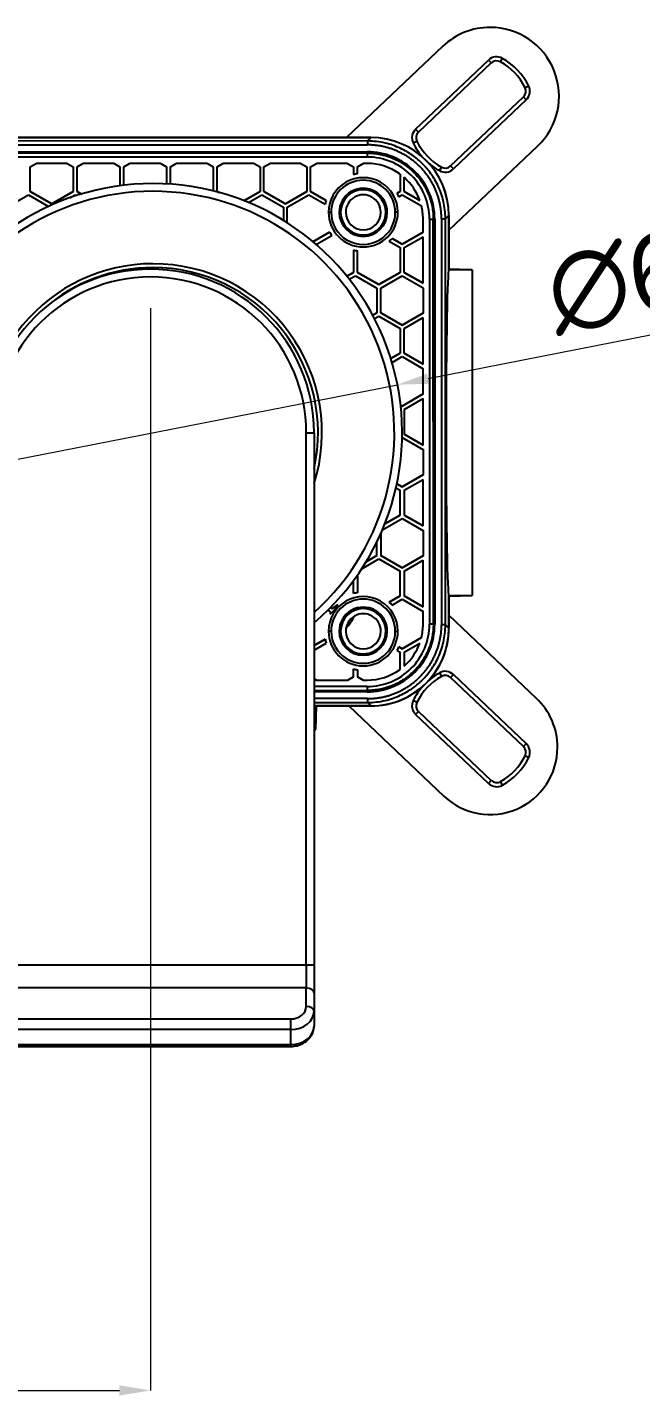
# Model space of a CAD drawing. Extents: x 4977 to 6105, y 0 to 827.
# Drawn here: x 5204.7 to 5283.5, y 211 to 386.7 of the extents above; entities that cross this region are included whole.
import ezdxf

# ---------------------------------------------------------------- set-up
doc = ezdxf.new("R2010")
doc.units = 0
doc.header["$LTSCALE"] = 10
doc.header["$MEASUREMENT"] = 0
doc.header["$PDMODE"] = 3
doc.header["$PDSIZE"] = -10
doc.layers.get('0').update_dxf_attribs({"linetype": 'CONTINUOUS'})
doc.layers.get('DEFPOINTS').update_dxf_attribs({"linetype": 'CONTINUOUS'})
doc.layers.add('1', color=7, linetype='CONTINUOUS')
doc.styles.add('Daelim Dimension', font='NanumGothic.ttf')
doc.dimstyles.new('DEFAULT', dxfattribs={"dimscale": 2, "dimtxt": 2, "dimasz": 2, "dimexe": 0, "dimexo": 2, "dimgap": 1, "dimtad": 1, "dimdec": 1, "dimzin": 9, "dimdsep": 46, "dimtxsty": 'Daelim Dimension', "dimcen": 0.5, "dimclrd": 252, "dimclre": 252, "dimclrt": 3, "dimadec": 1, "dimazin": 0, "dimtfac": 1, "dimtdec": 1, "dimtix": 1, "dimtmove": 0, "dimatfit": 3, "dimfxl": 0, "dimtolj": 1, "dimtzin": 1, "dimlwd": 9, "dimlwe": 9, "dimarcsym": 0})

# ---------------------------------------------------------------- blocks, each defined once
blk = doc.blocks.new('*D9')
at = {"color": 5, "lineweight": 9, "ltscale": 0.5}
for p, q in [((5220.52, 350.65), (5220.52, 211.64)), ((5100.52, 310.56), (5100.52, 211.64)), ((5104.52, 211.64), (5216.52, 211.64))]:
    blk.add_line(p, q, dxfattribs=at)
at = {"color": 5, "ltscale": 0.5}
for points in [[(5104.52, 212.31), (5104.52, 210.98), (5100.52, 211.64)], [(5216.52, 212.31), (5216.52, 210.98), (5220.52, 211.64)]]:
    blk.add_solid(points, dxfattribs=at)
at = {"layer": 'DEFPOINTS', "color": 0, "ltscale": 0.5}
for p in [(5220.52, 354.65), (5100.52, 314.56), (5220.52, 211.64)]:
    blk.add_point(p, dxfattribs=at)
at = {"color": 7, "lineweight": -3, "ltscale": 0.5, "insert": (5160.52, 219.07), "char_height": 10, "attachment_point": 5, "style": 'Daelim Dimension'}
blk.add_mtext('\\A1;120', dxfattribs=at)
blk = doc.blocks.new('*D11')
at = {"color": 5, "lineweight": 9, "ltscale": 0.5}
for p, q in [((5300.26, 350.24), (5256.15, 341.58)), ((5189.43, 328.48), (5252.23, 340.81)), ((5185.5, 327.71), (5181.58, 326.94))]:
    blk.add_line(p, q, dxfattribs=at)
at = {"color": 5, "ltscale": 0.5}
for points in [[(5256.03, 342.24), (5256.28, 340.93), (5252.23, 340.81)], [(5185.37, 328.37), (5185.63, 327.06), (5189.43, 328.48)]]:
    blk.add_solid(points, dxfattribs=at)
at = {"layer": 'DEFPOINTS', "color": 0, "ltscale": 0.5}
for p in [(5252.23, 340.81), (5189.43, 328.48)]:
    blk.add_point(p, dxfattribs=at)
at = {"color": 7, "lineweight": -3, "ltscale": 0.5, "insert": (5284.15, 354.66), "char_height": 10, "attachment_point": 5, "rotation": 11.1063, "style": 'Daelim Dimension'}
blk.add_mtext('\\A1;∅64', dxfattribs=at)

msp = doc.modelspace()

# ---------------------------------------------------------------- linework, layer by layer
at = {"layer": '1', "color": 7, "linetype": 'Continuous', "lineweight": -3}
for p, q in [((5258.04, 384.28), (5245.67, 372.55)), ((5254.56, 373.64), (5263.92, 382.51)), ((5264.28, 382.13), (5254.92, 373.26)), ((5263.92, 382.51), (5264.28, 382.13)), ((5265.45, 382.27), (5265.71, 382.73)), ((5269.08, 379.17), (5268.61, 378.94)), ((5259.05, 368.9), (5268.4, 377.77)), ((5268.76, 377.39), (5259.41, 368.52)), ((5268.76, 377.39), (5268.4, 377.77)), ((5248.83, 372.55), (5070.82, 372.54)), ((5070.83, 372.54), (5248.83, 372.55)), ((5248.38, 372.11), (5248.83, 372.55)), ((5254.56, 373.64), (5254.92, 373.26)), ((5248.38, 372.11), (5071.27, 372.09)), ((5071.27, 371.59), (5248.38, 371.61)), ((5254.24, 371.86), (5254.71, 372.09)), ((5258.83, 360.64), (5270.22, 371.43)), ((5071.31, 370.72), (5248.34, 370.74)), ((5248.34, 370.56), (5071.31, 370.54)), ((5071.31, 370.05), (5248.34, 370.06)), ((5205.08, 368.8), (5205.82, 369.23)), ((5209.83, 369.23), (5205.82, 369.23)), ((5209.83, 369.23), (5210.58, 368.8)), ((5211.08, 368.8), (5211.82, 369.23)), ((5215.83, 369.23), (5211.82, 369.23)), ((5215.83, 369.23), (5216.58, 368.81)), ((5217.08, 368.81), (5217.82, 369.23)), ((5221.83, 369.23), (5217.82, 369.23)), ((5221.83, 369.23), (5222.58, 368.81)), ((5223.08, 368.81), (5223.82, 369.23)), ((5227.83, 369.23), (5223.82, 369.23)), ((5227.83, 369.23), (5228.58, 368.81)), ((5229.08, 368.81), (5229.82, 369.23)), ((5233.83, 369.24), (5229.82, 369.23)), ((5233.83, 369.24), (5234.58, 368.81)), ((5235.08, 368.81), (5235.82, 369.24)), ((5239.83, 369.24), (5235.82, 369.24)), ((5239.83, 369.24), (5240.58, 368.81)), ((5241.08, 368.81), (5241.82, 369.24)), ((5245.83, 369.24), (5241.82, 369.24)), ((5245.83, 369.24), (5246.58, 368.81)), ((5247.08, 368.81), (5247.82, 369.24)), ((5248.34, 369.24), (5247.82, 369.24)), ((5248.34, 370.74), (5248.34, 370.6)), ((5205.08, 365.63), (5205.08, 368.8)), ((5210.58, 368.8), (5210.58, 365.63)), ((5211.08, 365.63), (5211.08, 368.8)), ((5216.58, 368.81), (5216.58, 366.36)), ((5217.08, 366.43), (5217.08, 368.81)), ((5222.58, 368.81), (5222.58, 366.6)), ((5223.08, 366.57), (5223.08, 368.81)), ((5228.58, 368.81), (5228.58, 365.7)), ((5229.08, 365.63), (5229.08, 368.81)), ((5234.58, 368.81), (5234.58, 365.63)), ((5235.08, 365.63), (5235.08, 368.81)), ((5240.58, 368.81), (5240.58, 365.63)), ((5241.08, 365.63), (5241.08, 368.81)), ((5246.58, 368.81), (5246.58, 367.79)), ((5247.08, 367.89), (5247.08, 368.81)), ((5252.58, 367.85), (5252.58, 365.63)), ((5253.08, 365.63), (5253.08, 367.45)), ((5257.87, 368.76), (5257.61, 368.3)), ((5259.41, 368.52), (5259.05, 368.9)), ((5205.08, 365.63), (5207.83, 364.04)), ((5207.83, 364.04), (5205.08, 365.63)), ((5207.83, 364.04), (5210.58, 365.63)), ((5210.58, 365.63), (5207.83, 364.04)), ((5211.08, 365.63), (5211.65, 365.3)), ((5211.65, 365.3), (5211.08, 365.63)), ((5229.08, 365.63), (5229.29, 365.51)), ((5229.29, 365.51), (5229.08, 365.63)), ((5232.51, 364.44), (5234.58, 365.63)), ((5234.58, 365.63), (5232.51, 364.44)), ((5235.08, 365.63), (5237.83, 364.05)), ((5237.83, 364.05), (5235.08, 365.63)), ((5237.83, 364.05), (5240.58, 365.63)), ((5240.58, 365.63), (5237.83, 364.05)), ((5241.08, 365.63), (5243.07, 364.48)), ((5243.07, 364.48), (5241.08, 365.63)), ((5252.18, 365.41), (5252.58, 365.63)), ((5252.58, 365.63), (5252.18, 365.41)), ((5253.08, 365.63), (5255.1, 364.47)), ((5255.1, 364.47), (5253.08, 365.63)), ((5202.08, 363.61), (5204.83, 365.2)), ((5204.83, 365.2), (5207.42, 363.7)), ((5207.83, 364.04), (5207.83, 364.04)), ((5210.17, 364.82), (5210.83, 365.2)), ((5210.83, 365.2), (5211, 365.1)), ((5233.1, 364.2), (5234.83, 365.2)), ((5234.83, 365.2), (5237.58, 363.61)), ((5237.83, 364.05), (5237.83, 364.05)), ((5238.08, 363.61), (5240.83, 365.2)), ((5240.83, 365.2), (5242.93, 363.98)), ((5243.07, 364.48), (5243.07, 364.48)), ((5252.18, 365.41), (5252.18, 365.41)), ((5252.41, 364.96), (5252.83, 365.2)), ((5252.83, 365.2), (5255.31, 363.77)), ((5237.58, 363.61), (5237.58, 361.92)), ((5238.08, 361.6), (5238.08, 363.61)), ((5243.38, 362.95), (5243.71, 362.95)), ((5244.93, 362.95), (5244.74, 362.95)), ((5250.73, 362.95), (5250.91, 362.95)), ((5252.28, 362.95), (5251.94, 362.95)), ((5255.51, 360.4), (5255.51, 362.06)), ((5256.34, 362.06), (5256.34, 310.04)), ((5256.84, 310.04), (5256.83, 362.06)), ((5256.88, 362.06), (5257.01, 362.06)), ((5257.01, 362.06), (5257.02, 310.04)), ((5257.88, 362.11), (5257.89, 309.99)), ((5258.83, 362.56), (5258.38, 362.11)), ((5258.38, 309.99), (5258.38, 362.11)), ((5258.83, 355.55), (5258.83, 362.56)), ((5258.83, 362.55), (5258.83, 355.65)), ((5241.38, 359.17), (5243.52, 360.41)), ((5243.52, 360.41), (5241.38, 359.17)), ((5243.52, 360.41), (5243.52, 360.41)), ((5252.83, 358.85), (5255.51, 360.4)), ((5255.51, 360.4), (5252.83, 358.85)), ((5241.79, 358.83), (5241.9, 358.89)), ((5241.9, 358.89), (5243.8, 359.99)), ((5243.8, 359.99), (5243.8, 359.99)), ((5251.17, 359.23), (5251.17, 359.23)), ((5251.17, 359.23), (5252.58, 358.42)), ((5251.54, 359.6), (5252.83, 358.85)), ((5251.54, 359.6), (5251.54, 359.6)), ((5252.83, 358.85), (5251.54, 359.6)), ((5252.83, 358.85), (5252.83, 358.85)), ((5253.08, 358.42), (5255.51, 359.82)), ((5255.51, 353.84), (5255.51, 359.82)), ((5246.58, 358.11), (5246.58, 358.11)), ((5246.58, 358.11), (5246.58, 355.24)), ((5247.08, 358.01), (5247.08, 358.01)), ((5247.08, 355.24), (5247.08, 358.01)), ((5252.58, 358.42), (5252.58, 355.24)), ((5253.08, 355.24), (5253.08, 358.42)), ((5245.73, 354.75), (5246.58, 355.24)), ((5246.58, 355.24), (5245.73, 354.75)), ((5247.08, 355.24), (5249.83, 353.66)), ((5249.83, 353.66), (5247.08, 355.24)), ((5249.83, 353.66), (5252.58, 355.24)), ((5252.58, 355.24), (5249.83, 353.66)), ((5253.08, 355.24), (5255.51, 353.84)), ((5255.51, 353.84), (5253.08, 355.24)), ((5261.56, 355.55), (5258.83, 355.65)), ((5261.83, 355.55), (5258.83, 355.55)), ((5261.83, 355.55), (5261.83, 354.55)), ((5261.83, 355.55), (5261.83, 355.55)), ((5261.83, 355.55), (5261.83, 334.65)), ((5246.04, 354.36), (5246.83, 354.81)), ((5246.83, 354.81), (5249.58, 353.22)), ((5249.58, 353.22), (5249.58, 350.05)), ((5249.83, 353.66), (5249.83, 353.66)), ((5250.08, 353.22), (5252.83, 354.81)), ((5250.08, 350.05), (5250.08, 353.22)), ((5252.83, 354.81), (5255.51, 353.26)), ((5255.58, 353.22), (5255.51, 353.26)), ((5255.58, 350.05), (5255.58, 353.22)), ((5261.83, 354.55), (5261.83, 314.75)), ((5261.83, 354.55), (5261.83, 354.55)), ((5249.05, 349.74), (5249.58, 350.05)), ((5249.58, 350.05), (5249.05, 349.74)), ((5250.08, 350.05), (5252.83, 348.46)), ((5252.83, 348.46), (5250.08, 350.05)), ((5252.83, 348.46), (5255.58, 350.05)), ((5255.58, 350.05), (5252.83, 348.46)), ((5249.28, 349.3), (5249.83, 349.62)), ((5249.83, 349.62), (5252.58, 348.03)), ((5252.58, 348.03), (5252.58, 344.85)), ((5252.83, 348.46), (5252.83, 348.46)), ((5253.08, 348.03), (5255.51, 349.43)), ((5253.08, 344.85), (5253.08, 348.03)), ((5255.51, 343.45), (5255.51, 349.43)), ((5251.38, 344.16), (5252.58, 344.85)), ((5252.58, 344.85), (5251.38, 344.16)), ((5251.53, 343.67), (5252.83, 344.42)), ((5252.83, 344.42), (5255.51, 342.87)), ((5253.08, 344.85), (5255.51, 343.45)), ((5255.51, 343.45), (5253.08, 344.85)), ((5255.51, 339.62), (5255.51, 342.87)), ((5252.83, 338.07), (5255.51, 339.62)), ((5255.51, 339.62), (5252.83, 338.07)), ((5252.63, 338.18), (5252.83, 338.07)), ((5252.83, 338.07), (5252.63, 338.18)), ((5252.83, 338.07), (5252.83, 338.07)), ((5253.08, 337.64), (5255.51, 339.04)), ((5253.08, 337.64), (5253.08, 334.46)), ((5255.51, 333.06), (5255.51, 339.04)), ((5240.52, 266.3), (5240.52, 334.65)), ((5240.52, 334.65), (5241.52, 334.65)), ((5241.52, 334.65), (5241.52, 266.3)), ((5252.82, 334.03), (5252.83, 334.03)), ((5252.83, 334.03), (5255.58, 332.44)), ((5253.08, 334.46), (5255.51, 333.06)), ((5255.51, 333.06), (5253.08, 334.46)), ((5261.83, 334.65), (5261.83, 313.75)), ((5255.58, 329.27), (5255.58, 332.44)), ((5252.83, 327.68), (5255.58, 329.27)), ((5255.58, 329.27), (5252.83, 327.68)), ((5253.08, 327.25), (5255.52, 328.65)), ((5255.52, 322.67), (5255.52, 328.65)), ((5252.03, 327.56), (5252.58, 327.25)), ((5252.15, 328.07), (5252.83, 327.68)), ((5252.83, 327.68), (5252.15, 328.07)), ((5252.58, 324.07), (5252.58, 327.25)), ((5252.83, 327.68), (5252.83, 327.68)), ((5253.08, 327.25), (5253.08, 324.07)), ((5250.3, 322.18), (5252.83, 323.64)), ((5250.61, 322.93), (5252.58, 324.07)), ((5252.58, 324.07), (5250.61, 322.93)), ((5252.83, 323.64), (5255.58, 322.05)), ((5253.08, 324.07), (5255.52, 322.67)), ((5255.52, 322.67), (5253.08, 324.07)), ((5250.08, 321.67), (5250.08, 318.88)), ((5255.58, 318.88), (5255.58, 322.05)), ((5249.58, 318.88), (5249.58, 320.6)), ((5247.64, 317.18), (5249.83, 318.44)), ((5248.21, 318.08), (5249.58, 318.88)), ((5249.58, 318.88), (5248.21, 318.08)), ((5249.83, 318.44), (5252.58, 316.86)), ((5250.08, 318.88), (5252.83, 317.29)), ((5252.83, 317.29), (5250.08, 318.88)), ((5252.83, 317.29), (5255.58, 318.88)), ((5255.58, 318.88), (5252.83, 317.29)), ((5253.08, 316.86), (5255.52, 318.26)), ((5255.52, 312.28), (5255.52, 318.26)), ((5247.08, 316.35), (5247.08, 314.09)), ((5252.58, 313.68), (5252.58, 316.86)), ((5252.83, 317.29), (5252.83, 317.29)), ((5253.08, 316.86), (5253.08, 313.68)), ((5246.58, 313.99), (5246.58, 315.65)), ((5261.83, 314.75), (5261.83, 313.75)), ((5261.83, 314.75), (5261.83, 314.75)), ((5251.17, 312.87), (5252.58, 313.68)), ((5252.58, 313.68), (5251.17, 312.87)), ((5251.17, 312.87), (5251.17, 312.87)), ((5251.54, 312.5), (5252.83, 313.25)), ((5252.83, 313.25), (5255.52, 311.7)), ((5253.08, 313.68), (5255.52, 312.28)), ((5255.52, 312.28), (5253.08, 313.68)), ((5258.83, 313.65), (5261.83, 313.75)), ((5258.83, 313.75), (5261.83, 313.75)), ((5258.83, 309.55), (5258.83, 313.75)), ((5258.83, 313.65), (5258.84, 309.55)), ((5243.27, 311.84), (5243.58, 311.66)), ((5243.58, 311.66), (5243.58, 311.35)), ((5243.64, 312.2), (5243.83, 312.09)), ((5243.83, 312.09), (5243.64, 312.2)), ((5243.83, 312.09), (5244.59, 312.53)), ((5244.59, 312.53), (5243.83, 312.09)), ((5243.83, 312.09), (5243.83, 312.09)), ((5244.59, 312.53), (5244.59, 312.53)), ((5255.52, 310.04), (5255.52, 311.7)), ((5270.08, 300.53), (5258.86, 311.15)), ((5257.02, 310.04), (5256.88, 310.04)), ((5258.38, 309.99), (5258.83, 309.55)), ((5241.52, 307.3), (5242.94, 308.12)), ((5242.94, 308.12), (5241.52, 307.3)), ((5241.52, 306.72), (5243.07, 307.61)), ((5242.94, 308.12), (5242.94, 308.12)), ((5243.07, 307.61), (5243.07, 307.61)), ((5243.71, 309.15), (5243.38, 309.15)), ((5244.74, 309.15), (5244.93, 309.15)), ((5250.92, 309.15), (5250.73, 309.15)), ((5251.95, 309.15), (5252.28, 309.15)), ((5252.83, 306.9), (5255.31, 308.33)), ((5255.31, 308.33), (5252.83, 306.9)), ((5253.08, 306.47), (5255.1, 307.63)), ((5255.31, 308.33), (5255.31, 308.33)), ((5252.19, 306.69), (5252.19, 306.69)), ((5252.19, 306.69), (5252.58, 306.47)), ((5252.41, 307.14), (5252.83, 306.9)), ((5252.41, 307.14), (5252.41, 307.14)), ((5252.83, 306.9), (5252.41, 307.14)), ((5252.58, 304.25), (5252.58, 306.47)), ((5252.83, 306.9), (5252.83, 306.9)), ((5253.08, 306.47), (5253.08, 304.65)), ((5246.58, 304.31), (5246.58, 304.31)), ((5246.58, 303.29), (5246.58, 304.31)), ((5247.08, 304.21), (5247.08, 304.21)), ((5247.08, 304.21), (5247.08, 303.29)), ((5241.52, 303.04), (5241.82, 302.86)), ((5241.82, 302.86), (5241.52, 303.04)), ((5241.82, 302.86), (5245.84, 302.86)), ((5241.82, 302.86), (5241.82, 302.86)), ((5241.82, 302.86), (5245.84, 302.86)), ((5245.84, 302.86), (5246.58, 303.29)), ((5246.58, 303.29), (5245.84, 302.86)), ((5245.84, 302.86), (5245.84, 302.86)), ((5247.08, 303.29), (5247.82, 302.86)), ((5247.82, 302.86), (5247.08, 303.29)), ((5247.82, 302.86), (5248.34, 302.86)), ((5247.82, 302.86), (5247.82, 302.86)), ((5247.82, 302.86), (5248.34, 302.86)), ((5257.62, 303.8), (5257.87, 303.35)), ((5259.41, 303.58), (5259.05, 303.2)), ((5268.41, 294.33), (5259.05, 303.2)), ((5259.41, 303.58), (5268.77, 294.71)), ((5248.34, 302.04), (5241.52, 302.04)), ((5241.52, 301.54), (5248.34, 301.54)), ((5248.34, 301.36), (5241.52, 301.36)), ((5248.39, 300.5), (5241.52, 300.5)), ((5248.34, 301.5), (5248.34, 301.36)), ((5241.52, 300), (5248.39, 300)), ((5241.73, 296.55), (5241.84, 299.55)), ((5241.73, 296.55), (5241.73, 299.55)), ((5241.73, 299.55), (5248.83, 299.55)), ((5248.84, 299.55), (5241.84, 299.55)), ((5245.98, 299.55), (5258.19, 287.98)), ((5248.83, 299.55), (5248.39, 300)), ((5254.71, 300.01), (5254.24, 300.25)), ((5254.56, 298.47), (5254.92, 298.85)), ((5254.92, 298.85), (5264.28, 289.98)), ((5263.92, 289.6), (5254.56, 298.47)), ((5241.73, 296.55), (5241.52, 296.55)), ((5268.77, 294.71), (5268.41, 294.33)), ((5268.62, 293.17), (5269.09, 292.93)), ((5263.92, 289.6), (5264.28, 289.98)), ((5265.72, 289.37), (5265.46, 289.83)), ((5200.52, 266.3), (5240.52, 266.3)), ((5240.52, 266.3), (5241.52, 266.3)), ((5240.52, 266.3), (5240.52, 263.33)), ((5241.52, 266.3), (5241.52, 262.73)), ((5240.52, 263.33), (5200.52, 263.33)), ((5240.52, 260.97), (5240.52, 263.33)), ((5241.52, 262.73), (5241.52, 260.37)), ((5241.52, 260.37), (5241.52, 258.44)), ((5202.52, 259.36), (5238.52, 259.36)), ((5238.52, 258), (5238.52, 259.36)), ((5238.52, 258), (5202.52, 258)), ((5238.52, 256.06), (5238.52, 258)), ((5202.52, 256.06), (5238.52, 256.06)), ((5202.52, 255.83), (5238.52, 255.83)), ((5238.52, 255.83), (5238.52, 256.06))]:
    msp.add_line(p, q, dxfattribs=at)
for centre, radius, start, end in [((5220.83, 334.65), 32, 90, 228.2625), ((5220.83, 334.65), 31, 90, 226.5919), ((5220.83, 334.65), 32, 310.2975, 90), ((5220.83, 334.65), 31, 311.8837, 90), ((5220.83, 334.65), 21.7, 90, 190.9744), ((5220.52, 334.65), 21, 0, 180), ((5220.83, 334.65), 21.2, 90, 131.2144), ((5220.83, 334.65), 21.7, 342.5063, 90), ((5220.83, 334.65), 21.2, 347.4844, 90), ((5220.52, 334.65), 20, 0, 180), ((5242.09, 313.08), 5, 314.8734, 336.3019)]:
    msp.add_arc(centre, radius, start, end, dxfattribs=at)
for centre, major_axis, ratio, start_param, end_param in [((5264.13, 377.85), (8.85, 0), 1, 1.570871, 2.329421), ((5264.13, 377.85), (8.85, 0), 1, 5.471014, 7.854056), ((5264.96, 381.4), (-1.52, 0), 1, 4.200976, 5.471125), ((5264.96, 381.4), (1, 0), 1, 1.05946, 2.329479), ((5261.66, 375.52), (7.75, 0), 1, 0.457802, 1.059454), ((5261.66, 375.51), (-8.27, 0), 1, 3.599402, 4.201033), ((5267.72, 378.5), (1, 0), 1, 5.471028, 6.741024), ((5267.72, 378.5), (-1.52, 0), 1, 2.329364, 3.599455), ((5248.83, 362.55), (10, 0), 1, 0.000075, 1.570871), ((5248.82, 362.55), (7.07, 7.07), 0.999695, 5.497954, 7.068446), ((5255.61, 372.53), (-1.52, 0), 1, 5.470957, 6.741048), ((5255.61, 372.53), (1, 0), 1, 2.329435, 3.599431), ((5261.66, 375.51), (-8.27, 0), 1, 0.457809, 0.722536), ((5261.66, 375.52), (7.75, 0), 1, 3.599395, 4.201047), ((5248.34, 362.06), (-8.67, 0), 1, 3.141592, 4.712539), ((5248.34, 362.06), (7.99, -0.15), 1, 0.018384, 1.589377), ((5248.34, 362.06), (-7.17, 0), 1, 4.080601, 4.712562), ((5261.66, 375.51), (-8.27, 0), 1, 0.857941, 1.05944), ((5247.83, 362.95), (-4.45, 0), 1, 3.141667, 6.28326), ((5247.83, 362.95), (-5, 0), 1, 4.863032, 4.965144), ((5248.34, 362.06), (-7.17, 0), 1, 3.483463, 3.991174), ((5258.36, 369.63), (-1.52, 0), 1, 1.059382, 2.32948), ((5258.36, 369.63), (1, 0), 1, 4.201052, 5.471071), ((5247.83, 362.95), (4.12, 0), 1, 0.000075, 3.141667), ((5247.83, 362.95), (-3.09, 0), 1, 3.141667, 6.28326), ((5247.83, 362.95), (2.9, 0), 1, 0.000075, 3.141667), ((5247.83, 362.95), (-5, 0), 1, 5.971251, 6.07487), ((5247.83, 362.95), (-2.25, 0), 1, 3.141667, 6.28326), ((5247.83, 362.95), (-5, 0), 1, 3.555028, 3.655251), ((5248.34, 362.06), (-7.17, 0), 1, 3.141577, 3.381832), ((5247.83, 362.95), (-4.45, 0), 1, 0.000075, 3.141667), ((5247.83, 362.95), (4.12, 0), 1, 3.141667, 6.28326), ((5247.83, 362.95), (-3.09, 0), 1, 0.000075, 3.141667), ((5247.83, 362.95), (2.9, 0), 1, 3.141667, 6.28326), ((5247.83, 362.95), (-2.25, 0), 1, 0.000075, 3.141667), ((5247.83, 362.95), (5, 0), 1, 3.675281, 3.775504), ((5247.83, 362.95), (-5, 0), 1, 0.533689, 0.633912), ((5247.83, 362.95), (5, 0), 1, 5.444452, 5.548071), ((5247.83, 362.95), (-5, 0), 1, 2.302859, 2.406478), ((5247.83, 362.95), (5, 0), 1, 4.459783, 4.561895), ((5247.83, 362.95), (-5, 0), 1, 1.318191, 1.420303), ((5258.83, 334.65), (0, 20.9), 0.017455, 0.000135, 1.570931), ((5258.83, 334.65), (0, 20.9), 0.017455, 1.570931, 3.141728), ((5247.83, 309.15), (-4.45, 0), 1, 3.141667, 6.28326), ((5247.83, 309.15), (4.12, 0), 1, 0.000075, 3.141667), ((5247.83, 309.15), (-5, 0), 1, 4.863032, 4.965144), ((5247.83, 309.15), (-5, 0), 1, 3.876856, 3.980475), ((5240.33, 315.15), (5, 0), 1, 5.420048, 5.732646), ((5247.83, 309.15), (-3.09, 0), 1, 3.141667, 6.28326), ((5247.83, 309.15), (2.9, 0), 1, 0.000075, 3.141667), ((5247.84, 309.15), (-2.25, 0), 1, 3.141667, 6.28326), ((5259.83, 312.18), (-1.39, -0.25), 1, 0.600452, 0.63384), ((5248.34, 310.04), (-8.67, 0), 1, 1.570782, 3.141743), ((5248.34, 310.04), (7.99, -0.17), 1, 4.7338, 6.304794), ((5248.83, 309.56), (-7.07, 7.07), 0.999695, 2.356332, 3.926824), ((5248.84, 309.55), (10, 0), 1, 4.712463, 6.28326), ((5248.34, 310.04), (7.17, 0), 1, 6.043095, 6.28335), ((5248.34, 310.04), (-7.17, 0), 1, 2.901502, 3.141757), ((5247.83, 309.15), (5, 0), 1, 3.350057, 3.453676), ((5247.83, 309.15), (-5, 0), 1, 0.208464, 0.312083), ((5247.83, 309.15), (-4.45, 0), 1, 0.000075, 3.141667), ((5247.83, 309.15), (4.12, 0), 1, 3.141667, 6.28326), ((5247.83, 309.15), (-3.09, 0), 1, 0.000075, 3.141667), ((5247.83, 309.15), (2.9, 0), 1, 3.141667, 6.28326), ((5247.84, 309.15), (-2.25, 0), 1, 0.000075, 3.141667), ((5248.34, 310.04), (7.17, 0), 1, 5.433753, 5.941464), ((5248.34, 310.04), (-7.17, 0), 1, 2.29216, 2.799871), ((5247.83, 309.15), (5, 0), 1, 5.769676, 5.869899), ((5247.83, 309.15), (-5, 0), 1, 2.628084, 2.728307), ((5247.83, 309.15), (5, 0), 1, 4.459783, 4.561895), ((5247.83, 309.15), (-5, 0), 1, 1.318191, 1.420303), ((5248.34, 310.04), (7.17, 0), 1, 4.712365, 5.344326), ((5248.34, 310.04), (-7.17, 0), 1, 1.570784, 2.20273), ((5258.36, 302.48), (-1.52, 0), 1, 3.953856, 5.223947), ((5261.67, 296.59), (7.75, 0), 1, 2.082294, 2.683949), ((5261.67, 296.59), (-8.27, 0), 1, 5.223893, 5.429707), ((5258.36, 302.48), (1, 0), 1, 0.812334, 2.08233), ((5261.67, 296.59), (-8.27, 0), 1, 5.555994, 5.825525), ((5264.14, 294.25), (8.64, 0), 1, 0.000075, 0.81232), ((5220.83, 299.55), (20.9, 0), 0.01732, 0, 0.140562), ((5255.61, 299.57), (-1.52, 0), 1, 5.825467, 7.095617), ((5255.61, 299.57), (1, 0), 1, 2.683973, 3.95397), ((5220.83, 296.55), (20.9, 0), 0.000135, 6.14255, 6.283185), ((5264.14, 294.25), (8.64, 0), 1, 3.953913, 6.28326), ((5267.72, 293.61), (1, 0), 1, 5.825544, 7.095563), ((5267.72, 293.61), (-1.52, 0), 1, 2.683874, 3.953971), ((5261.67, 296.59), (7.75, 0), 1, 5.223886, 5.825538), ((5261.67, 296.59), (-8.27, 0), 1, 2.0823, 2.683932), ((5264.97, 290.7), (1, 0), 1, 3.953927, 5.223922), ((5264.97, 290.7), (-1.52, 0), 1, 0.812263, 2.082354), ((5240.52, 262.73), (-1, 0), 0.594178, 3.141593, 4.712389), ((5238.52, 260.97), (2, 0), 0.805877, 4.712389, 6.283185), ((5238.52, 260.37), (3, 0), 0.792599, 4.712389, 6.283185), ((5240.52, 260.37), (-1, 0), 0.594178, 3.141593, 4.712389), ((5238.52, 258.44), (3, 0), 0.792599, 4.712389, 6.283185)]:
    msp.add_ellipse(centre, major_axis=major_axis, ratio=ratio, start_param=start_param, end_param=end_param, dxfattribs=at)
for points, knots in [([(5258.38, 362.11), (5258.38, 362.5), (5258.36, 362.89), (5258.27, 363.64), (5258.21, 364), (5258.04, 364.71), (5257.95, 365.05), (5257.72, 365.7), (5257.59, 366.01), (5257.32, 366.6), (5257.17, 366.88), (5256.86, 367.42), (5256.69, 367.67), (5256.35, 368.15), (5256.18, 368.38), (5255.91, 368.69), (5255.82, 368.79), (5255.68, 368.94), (5255.64, 368.99), (5255.54, 369.08), (5255.5, 369.13), (5255.27, 369.36), (5255.07, 369.54), (5254.65, 369.9), (5254.43, 370.08), (5253.95, 370.42), (5253.69, 370.58), (5253.16, 370.9), (5252.88, 371.04), (5252.28, 371.32), (5251.97, 371.45), (5251.32, 371.67), (5250.98, 371.77), (5250.28, 371.93), (5249.91, 371.99), (5249.16, 372.08), (5248.78, 372.11), (5248.38, 372.11)], [0, 0, 0, 0, 0.0625, 0.0625, 0.125, 0.125, 0.1875, 0.1875, 0.25, 0.25, 0.3125, 0.3125, 0.375, 0.375, 0.4375, 0.4375, 0.46875, 0.46875, 0.484375, 0.484375, 0.5, 0.5, 0.5625, 0.5625, 0.625, 0.625, 0.6875, 0.6875, 0.75, 0.75, 0.8125, 0.8125, 0.875, 0.875, 0.9375, 0.9375, 1, 1, 1, 1]), ([(5248.38, 372.11), (5248.38, 372.1), (5248.38, 372.1), (5248.38, 372.09), (5248.38, 372.08), (5248.38, 372.05), (5248.38, 372.04), (5248.38, 372), (5248.38, 371.98), (5248.38, 371.93), (5248.38, 371.91), (5248.38, 371.85), (5248.38, 371.82), (5248.38, 371.76), (5248.38, 371.73), (5248.38, 371.67), (5248.38, 371.64), (5248.38, 371.61)], [0, 0, 0, 0, 0.125, 0.125, 0.25, 0.25, 0.375, 0.375, 0.5, 0.5, 0.625, 0.625, 0.75, 0.75, 0.875, 0.875, 1, 1, 1, 1]), ([(5248.34, 370.6), (5248.62, 370.6), (5248.9, 370.59), (5249.45, 370.53), (5249.73, 370.49), (5250.28, 370.38), (5250.82, 370.25), (5251.61, 369.96), (5252.37, 369.61), (5253.09, 369.17), (5253.76, 368.67), (5254.39, 368.11), (5254.95, 367.49), (5255.45, 366.81), (5255.88, 366.1), (5256.24, 365.34), (5256.52, 364.55), (5256.66, 364), (5256.77, 363.46), (5256.81, 363.18), (5256.86, 362.62), (5256.88, 362.34), (5256.88, 362.06)], [0, 0, 0, 0, 0.0625, 0.0625, 0.125, 0.125, 0.1875, 0.25, 0.3125, 0.375, 0.4375, 0.5, 0.5625, 0.625, 0.6875, 0.75, 0.8125, 0.875, 0.875, 0.9375, 0.9375, 1, 1, 1, 1]), ([(5248.34, 370.56), (5248.62, 370.56), (5248.89, 370.54), (5249.45, 370.49), (5249.72, 370.45), (5250.27, 370.34), (5250.81, 370.21), (5251.59, 369.92), (5252.35, 369.57), (5253.07, 369.14), (5253.74, 368.64), (5254.36, 368.08), (5254.92, 367.46), (5255.41, 366.79), (5255.84, 366.07), (5256.2, 365.32), (5256.48, 364.53), (5256.62, 363.99), (5256.72, 363.45), (5256.77, 363.17), (5256.82, 362.62), (5256.83, 362.34), (5256.83, 362.06)], [0, 0, 0, 0, 0.0625, 0.0625, 0.125, 0.125, 0.1875, 0.25, 0.3125, 0.375, 0.4375, 0.5, 0.5625, 0.625, 0.6875, 0.75, 0.8125, 0.875, 0.875, 0.9375, 0.9375, 1, 1, 1, 1]), ([(5248.34, 370.56), (5248.34, 370.55), (5248.34, 370.54), (5248.34, 370.48), (5248.34, 370.44), (5248.34, 370.35), (5248.34, 370.3), (5248.34, 370.18), (5248.34, 370.12), (5248.34, 370.06)], [0, 0, 0, 0, 0.25, 0.25, 0.5, 0.5, 0.75, 0.75, 1, 1, 1, 1]), ([(5256.34, 362.06), (5256.4, 362.06), (5256.46, 362.06), (5256.57, 362.06), (5256.63, 362.06), (5256.72, 362.06), (5256.76, 362.06), (5256.81, 362.06), (5256.83, 362.06), (5256.83, 362.06)], [0, 0, 0, 0, 0.25, 0.25, 0.5, 0.5, 0.75, 0.75, 1, 1, 1, 1]), ([(5257.88, 362.11), (5257.91, 362.11), (5257.95, 362.11), (5258.01, 362.11), (5258.04, 362.11), (5258.1, 362.11), (5258.13, 362.11), (5258.18, 362.11), (5258.21, 362.11), (5258.25, 362.11), (5258.28, 362.11), (5258.31, 362.11), (5258.33, 362.11), (5258.35, 362.11), (5258.36, 362.11), (5258.38, 362.11), (5258.38, 362.11), (5258.38, 362.11)], [0, 0, 0, 0, 0.125, 0.125, 0.25, 0.25, 0.375, 0.375, 0.5, 0.5, 0.625, 0.625, 0.75, 0.75, 0.875, 0.875, 1, 1, 1, 1]), ([(5256.88, 310.04), (5256.88, 309.76), (5256.87, 309.48), (5256.81, 308.92), (5256.77, 308.65), (5256.66, 308.1), (5256.53, 307.56), (5256.24, 306.77), (5255.89, 306.01), (5255.45, 305.29), (5254.95, 304.61), (5254.39, 303.99), (5253.77, 303.43), (5253.09, 302.93), (5252.38, 302.5), (5251.62, 302.14), (5250.83, 301.85), (5250.28, 301.72), (5249.74, 301.61), (5249.46, 301.57), (5248.9, 301.51), (5248.62, 301.5), (5248.34, 301.5)], [0, 0, 0, 0, 0.0625, 0.0625, 0.125, 0.125, 0.1875, 0.25, 0.3125, 0.375, 0.4375, 0.5, 0.5625, 0.625, 0.6875, 0.75, 0.8125, 0.875, 0.875, 0.9375, 0.9375, 1, 1, 1, 1]), ([(5256.84, 310.04), (5256.84, 309.76), (5256.82, 309.48), (5256.77, 308.93), (5256.73, 308.65), (5256.62, 308.11), (5256.49, 307.57), (5256.2, 306.78), (5255.85, 306.03), (5255.42, 305.31), (5254.92, 304.64), (5254.36, 304.02), (5253.74, 303.46), (5253.07, 302.96), (5252.35, 302.53), (5251.6, 302.18), (5250.81, 301.9), (5250.27, 301.76), (5249.73, 301.65), (5249.45, 301.61), (5248.9, 301.56), (5248.62, 301.54), (5248.34, 301.54)], [0, 0, 0, 0, 0.0625, 0.0625, 0.125, 0.125, 0.1875, 0.25, 0.3125, 0.375, 0.4375, 0.5, 0.5625, 0.625, 0.6875, 0.75, 0.8125, 0.875, 0.875, 0.9375, 0.9375, 1, 1, 1, 1]), ([(5248.39, 300), (5248.78, 300), (5249.17, 300.02), (5249.92, 300.11), (5250.28, 300.17), (5250.99, 300.33), (5251.33, 300.43), (5251.98, 300.66), (5252.29, 300.78), (5252.88, 301.06), (5253.16, 301.21), (5253.7, 301.52), (5253.95, 301.68), (5254.43, 302.02), (5254.66, 302.2), (5254.97, 302.47), (5255.07, 302.56), (5255.22, 302.7), (5255.27, 302.74), (5255.36, 302.83), (5255.41, 302.88), (5255.64, 303.11), (5255.82, 303.3), (5256.18, 303.73), (5256.36, 303.95), (5256.7, 304.43), (5256.86, 304.68), (5257.18, 305.22), (5257.32, 305.5), (5257.6, 306.09), (5257.73, 306.41), (5257.95, 307.06), (5258.05, 307.4), (5258.21, 308.1), (5258.27, 308.46), (5258.36, 309.21), (5258.38, 309.6), (5258.38, 309.99)], [0, 0, 0, 0, 0.0625, 0.0625, 0.125, 0.125, 0.1875, 0.1875, 0.25, 0.25, 0.3125, 0.3125, 0.375, 0.375, 0.4375, 0.4375, 0.46875, 0.46875, 0.484375, 0.484375, 0.5, 0.5, 0.5625, 0.5625, 0.625, 0.625, 0.6875, 0.6875, 0.75, 0.75, 0.8125, 0.8125, 0.875, 0.875, 0.9375, 0.9375, 1, 1, 1, 1]), ([(5256.84, 310.04), (5256.83, 310.04), (5256.82, 310.04), (5256.76, 310.04), (5256.72, 310.04), (5256.63, 310.04), (5256.58, 310.04), (5256.46, 310.04), (5256.4, 310.04), (5256.34, 310.04)], [0, 0, 0, 0, 0.25, 0.25, 0.5, 0.5, 0.75, 0.75, 1, 1, 1, 1]), ([(5258.38, 309.99), (5258.38, 309.99), (5258.38, 309.99), (5258.37, 309.99), (5258.36, 309.99), (5258.33, 309.99), (5258.32, 309.99), (5258.28, 309.99), (5258.26, 309.99), (5258.21, 309.99), (5258.19, 309.99), (5258.13, 309.99), (5258.1, 309.99), (5258.04, 309.99), (5258.01, 309.99), (5257.95, 309.99), (5257.92, 309.99), (5257.89, 309.99)], [0, 0, 0, 0, 0.125, 0.125, 0.25, 0.25, 0.375, 0.375, 0.5, 0.5, 0.625, 0.625, 0.75, 0.75, 0.875, 0.875, 1, 1, 1, 1]), ([(5248.34, 302.04), (5248.34, 301.98), (5248.34, 301.92), (5248.34, 301.8), (5248.34, 301.75), (5248.34, 301.66), (5248.34, 301.62), (5248.34, 301.57), (5248.34, 301.55), (5248.34, 301.54)], [0, 0, 0, 0, 0.25, 0.25, 0.5, 0.5, 0.75, 0.75, 1, 1, 1, 1]), ([(5248.39, 300.5), (5248.39, 300.46), (5248.39, 300.43), (5248.39, 300.37), (5248.39, 300.34), (5248.39, 300.28), (5248.39, 300.25), (5248.39, 300.19), (5248.39, 300.17), (5248.39, 300.12), (5248.39, 300.1), (5248.39, 300.06), (5248.39, 300.05), (5248.39, 300.02), (5248.39, 300.01), (5248.39, 300), (5248.39, 300), (5248.39, 300)], [0, 0, 0, 0, 0.125, 0.125, 0.25, 0.25, 0.375, 0.375, 0.5, 0.5, 0.625, 0.625, 0.75, 0.75, 0.875, 0.875, 1, 1, 1, 1]), ([(5238.52, 255.83), (5238.67, 255.83), (5239.07, 255.85), (5239.7, 256.01), (5240.37, 256.34), (5240.92, 256.82), (5241.32, 257.41), (5241.5, 257.97), (5241.52, 258.32), (5241.52, 258.44)], [0, 0, 0, 0, 0.095564, 0.259067, 0.424187, 0.589684, 0.753403, 0.912987, 1, 1, 1, 1])]:
    msp.add_open_spline(points, degree=3, knots=knots, dxfattribs=at)
for points, degree in [([(5257.88, 362.11), (5257.88, 363.04), (5257.52, 364.88), (5256.8, 366.61), (5255.76, 368.16), (5254.44, 369.48), (5252.88, 370.52), (5251.15, 371.24), (5249.32, 371.61), (5248.38, 371.61)], 2), ([(5248.34, 370.6), (5248.34, 370.59), (5248.34, 370.57), (5248.34, 370.56)], 3), ([(5256.83, 362.06), (5256.85, 362.06), (5256.86, 362.06), (5256.88, 362.06)], 3), ([(5248.39, 300.5), (5249.32, 300.5), (5251.16, 300.86), (5252.89, 301.58), (5254.44, 302.62), (5255.76, 303.94), (5256.8, 305.49), (5257.52, 307.22), (5257.89, 309.06), (5257.89, 309.99)], 2), ([(5256.88, 310.04), (5256.87, 310.04), (5256.85, 310.04), (5256.84, 310.04)], 3), ([(5248.34, 302.86), (5248.34, 302.86), (5248.34, 302.86), (5248.34, 302.86)], 3), ([(5248.34, 301.54), (5248.34, 301.53), (5248.34, 301.51), (5248.34, 301.5)], 3)]:
    msp.add_open_spline(points, degree=degree, dxfattribs=at)

# ---------------------------------------------------------------- dimensions: what is measured, and where the dimension line sits
at = {"color": 5, "lineweight": -3, "ltscale": 0.5}
dim = msp.add_diameter_dim_2p(p1=(5189.43, 328.48), p2=(5252.23, 340.81), dimstyle='DEFAULT', override={"dimtxt": 5, "dimclrd": 5, "dimclre": 5, "dimclrt": 7}, dxfattribs=at)
dim.commit()
dim.dimension.update_dxf_attribs({"geometry": '*D11', "text_midpoint": (5285.59, 347.36), "dimtype": 163})
dim = msp.add_linear_dim(base=(5220.52, 211.64), p1=(5100.52, 314.56), p2=(5220.52, 354.65), dimstyle='DEFAULT', override={"dimtxt": 5, "dimclrd": 5, "dimclre": 5, "dimclrt": 7}, dxfattribs=at)
dim.commit()
dim.dimension.update_dxf_attribs({"geometry": '*D9', "text_midpoint": (5160.52, 219.07)})

doc.saveas('drawing.dxf')
